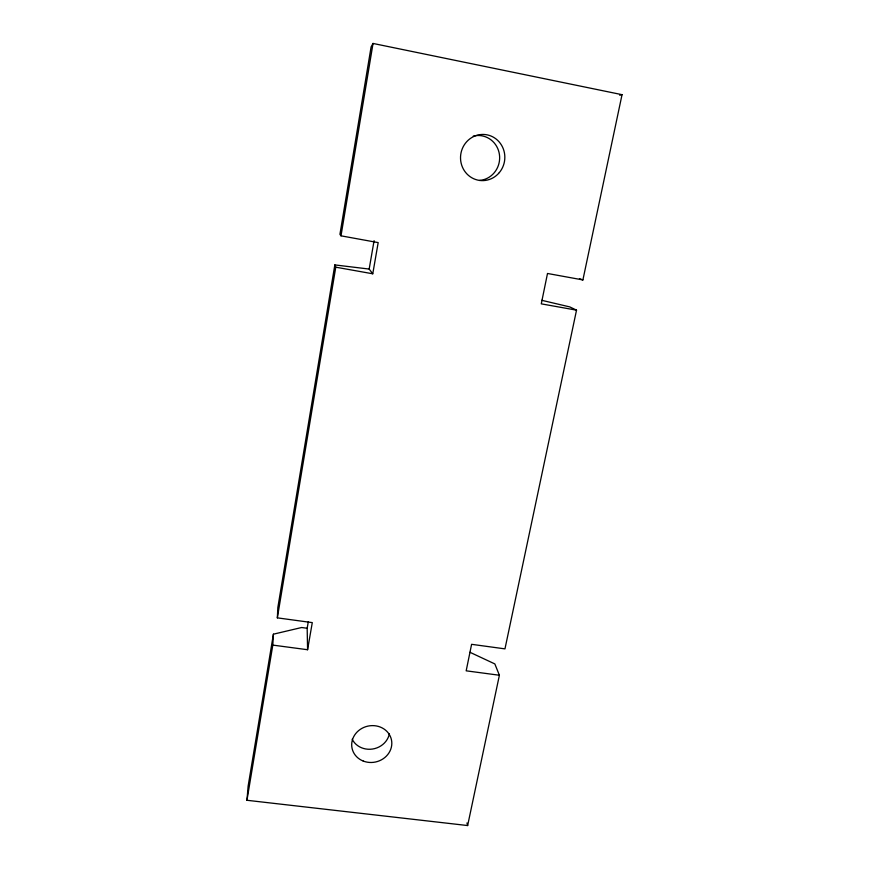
<?xml version="1.0" encoding="UTF-8"?>
<svg xmlns="http://www.w3.org/2000/svg" width="869" height="869" viewBox="0 0 869 869"><rect width="100%" height="100%" fill="white"/><g stroke="black" fill="none" stroke-linecap="round" stroke-linejoin="round"><path stroke-width="1.3" d="M307.583 649.73L312.286 622.617L277.352 617.859L277.841 607.518L334.837 264.915L369.173 269.064L372.768 273.789L378.178 242.603L340.996 235.825L339.931 234.337L371.106 46.893L373.04 43.45L622.041 94.678L582.903 279.927L547.503 273.474L541.278 303.857L576.527 310.157L504.965 648.871L471.595 644.32L466.175 670.825L499.393 675.246L467.641 825.55L246.959 800.284L248.121 786.173L273.409 634.185L301.662 627.516L307.17 628.265L307.583 649.73L272.812 645.102L273.409 634.185M246.959 800.284L272.812 645.102M277.352 617.859L335.771 267.185L334.837 264.915M340.996 235.825L373.04 43.45M307.17 628.265L308.289 621.769M369.173 269.064L374.083 240.67M619.716 95.264L622.041 94.678M335.771 267.185L372.768 273.789M541.745 300.305L569.782 306.909L576.527 310.157M579.438 278.667L582.903 279.927M469.944 652.282L494.841 663.927L499.393 675.246M466.968 822.943L467.641 825.55M473.247 136.107A22.529 21.595 -83.3 0 1 499.425 154.497A22.529 21.595 -83.3 0 1 479.547 180.448M389.399 733.675A19.694 17.977 -12.8 0 1 372.475 749.045A19.694 17.977 -12.8 0 1 352.184 739.226M499.327 172.594A23.115 22.149 -82.8 0 0 487.031 134.836A23.115 22.149 -82.8 0 0 461.689 165.164A23.115 22.149 -82.8 0 0 499.327 172.594M363.22 761.048A20.15 18.347 -12.9 0 0 391.745 741.735A20.15 18.347 -12.9 0 0 360.287 729.363A20.15 18.347 -12.9 0 0 363.22 761.048"/></g></svg>
